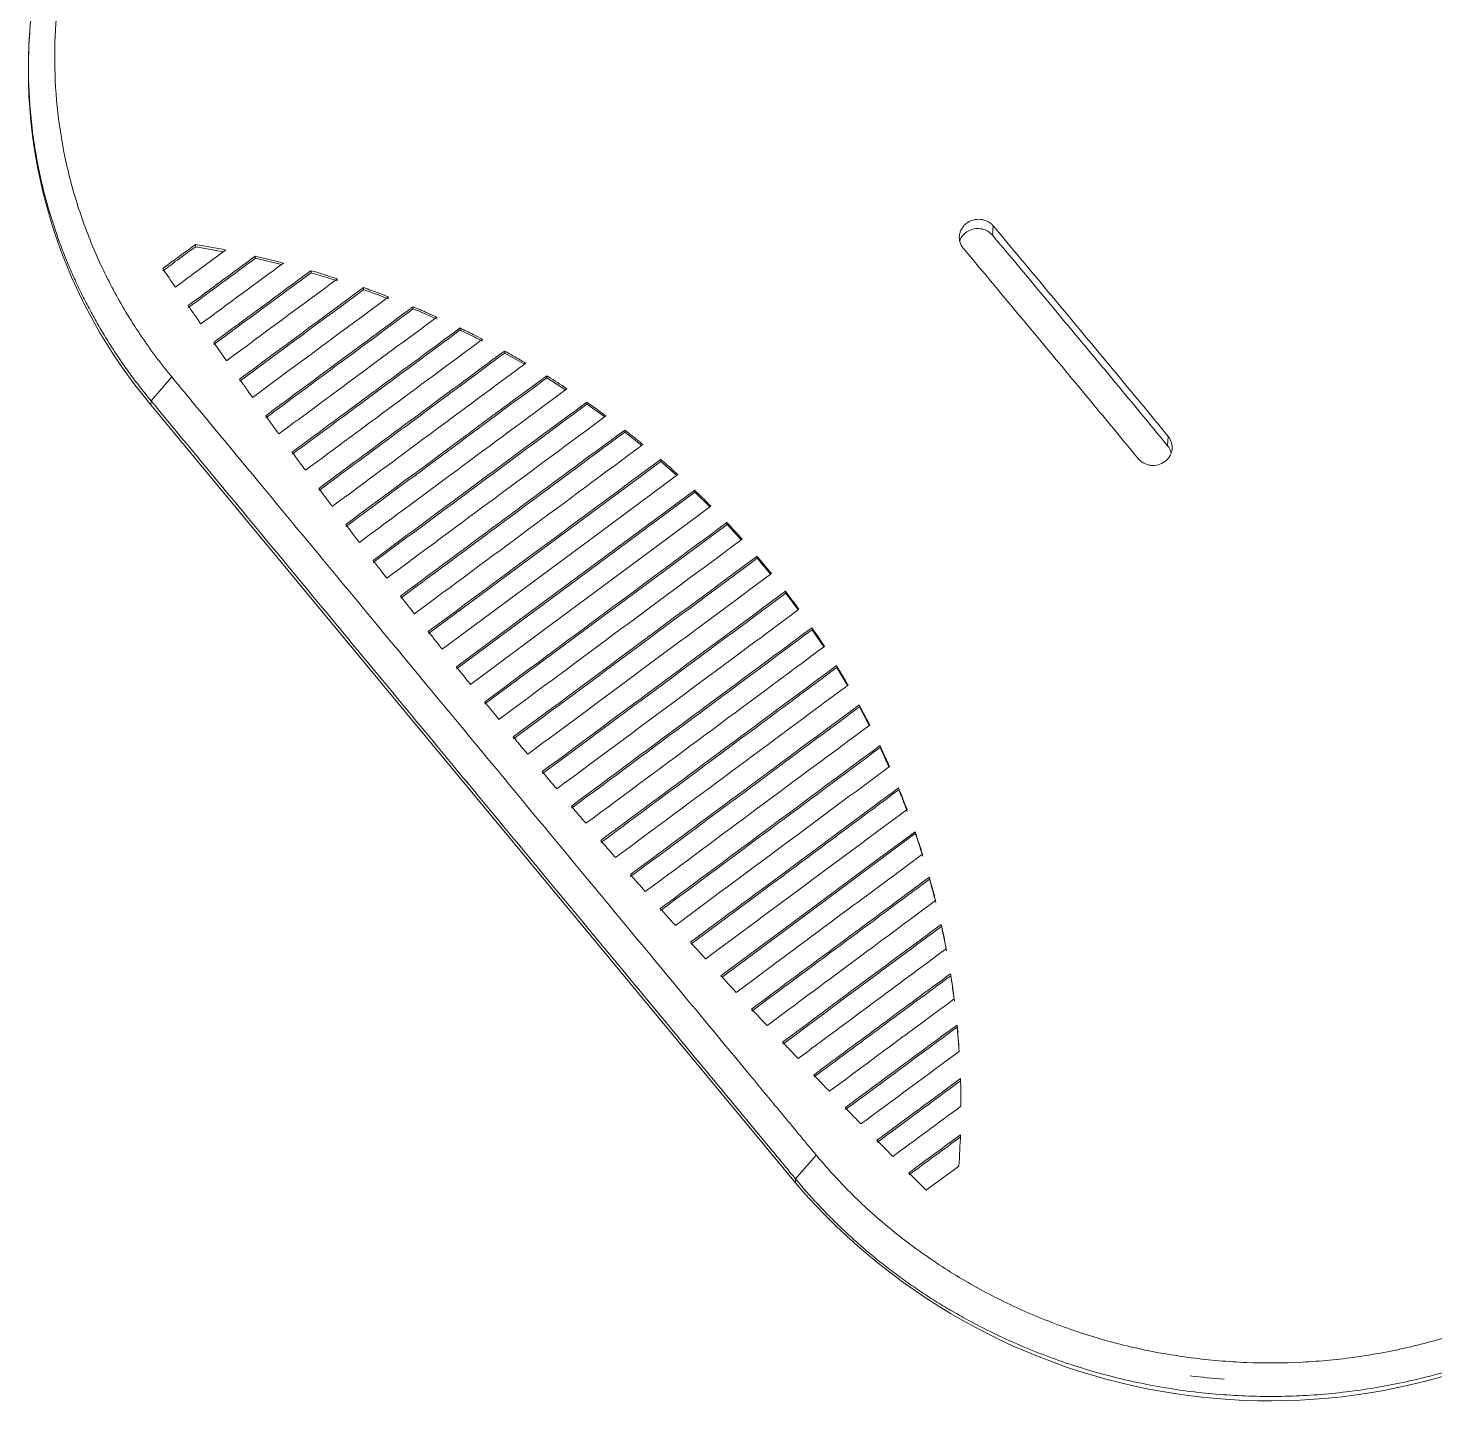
# Model space of a CAD drawing. Header units: inches. Extents: x 1848 to 4019, y 409 to 905.
# Drawn here: x 2411.6 to 2471.2, y 527.1 to 585.2 of the extents above; entities that cross this region are included whole.
import ezdxf

# ---------------------------------------------------------------- set-up
doc = ezdxf.new("R2010")
doc.units = ezdxf.units.IN

msp = doc.modelspace()

# ---------------------------------------------------------------- linework, layer by layer
at = {"color": 7, "linetype": 'Continuous', "lineweight": 15}
for p, q in [((2411.726, 585.223), (2411.713, 585.059)), ((2452.504, 576.481), (2452.535, 576.872)), ((2418.749, 575.992), (2418.738, 576.083)), ((2419.929, 575.78), (2418.749, 575.992)), ((2422.376, 575.231), (2421.274, 575.499)), ((2432.673, 571.012), (2431.839, 571.487)), ((2417.735, 570.472), (2416.858, 569.459)), ((2434.419, 569.932), (2433.627, 570.439)), ((2416.846, 569.298), (2416.858, 569.459)), ((2444.151, 536.334), (2416.846, 569.298)), ((2436.074, 568.785), (2435.323, 569.322)), ((2437.644, 567.573), (2436.932, 568.14)), ((2459.92, 567.558), (2459.95, 567.949)), ((2428.613, 559.604), (2438.456, 566.895)), ((2439.13, 566.3), (2438.456, 566.895)), ((2429.802, 558.108), (2439.897, 565.589)), ((2440.534, 564.965), (2439.897, 565.589)), ((2431.002, 556.62), (2441.258, 564.222)), ((2441.858, 563.571), (2441.258, 564.222)), ((2443.103, 562.118), (2442.54, 562.796)), ((2444.269, 560.606), (2443.742, 561.311)), ((2445.354, 559.035), (2444.864, 559.767)), ((2445.895, 558.248), (2445.907, 558.164)), ((2446.359, 557.404), (2445.907, 558.164)), ((2446.856, 556.583), (2446.867, 556.5)), ((2447.281, 555.711), (2446.867, 556.5)), ((2447.733, 554.857), (2447.744, 554.773)), ((2448.118, 553.956), (2447.744, 554.773)), ((2448.523, 553.067), (2448.534, 552.983)), ((2441.049, 545.053), (2449.234, 551.126)), ((2449.223, 551.21), (2449.234, 551.126)), ((2451.078, 542.082), (2451.01, 542.933)), ((2445.039, 537.504), (2444.164, 536.498)), ((2444.151, 536.334), (2444.164, 536.498))]:
    msp.add_line(p, q, dxfattribs=at)
at = {"color": 7, "linetype": 'Continuous', "lineweight": 15, "flags": 128}
for points in [[(2421.269, 575.588), (2421.27, 575.565), (2421.271, 575.549), (2421.272, 575.532), (2421.273, 575.516), (2421.274, 575.499)], [(2423.631, 574.975), (2423.633, 574.954), (2423.634, 574.937), (2423.635, 574.921), (2423.636, 574.904), (2423.637, 574.888)], [(2425.855, 574.258), (2425.857, 574.237), (2425.859, 574.221), (2425.86, 574.204), (2425.862, 574.188), (2425.863, 574.172)], [(2427.956, 573.446), (2427.958, 573.425), (2427.96, 573.409), (2427.962, 573.393), (2427.964, 573.377), (2427.965, 573.361)], [(2429.945, 572.548), (2429.947, 572.527), (2429.949, 572.505), (2429.952, 572.484), (2429.954, 572.463)], [(2431.829, 571.572), (2431.832, 571.551), (2431.833, 571.535), (2431.835, 571.519), (2431.837, 571.503), (2431.839, 571.487)], [(2433.617, 570.524), (2433.62, 570.503), (2433.621, 570.487), (2433.623, 570.471), (2433.625, 570.455), (2433.627, 570.439)], [(2435.313, 569.407), (2435.316, 569.386), (2435.318, 569.365), (2435.321, 569.343), (2435.323, 569.322)], [(2436.921, 568.225), (2436.924, 568.204), (2436.927, 568.183), (2436.929, 568.161), (2436.932, 568.14)], [(2438.445, 566.98), (2438.448, 566.959), (2438.45, 566.943), (2438.452, 566.927), (2438.454, 566.911), (2438.456, 566.895)], [(2429.195, 558.939), (2432.285, 561.228), (2435.866, 563.882), (2439.176, 566.334)], [(2439.887, 565.673), (2436.476, 563.146), (2432.895, 560.492), (2429.791, 558.192)], [(2439.887, 565.673), (2439.889, 565.652), (2439.891, 565.636), (2439.893, 565.62), (2439.895, 565.605), (2439.897, 565.589)], [(2430.39, 557.447), (2433.485, 559.741), (2437.067, 562.395), (2440.577, 564.997)], [(2441.248, 564.306), (2441.25, 564.285), (2441.252, 564.27), (2441.254, 564.254), (2441.256, 564.238), (2441.258, 564.222)], [(2442.529, 562.88), (2442.532, 562.859), (2442.534, 562.844), (2442.536, 562.828), (2442.538, 562.812), (2442.54, 562.796)], [(2443.731, 561.396), (2443.734, 561.375), (2443.736, 561.359), (2443.738, 561.343), (2443.74, 561.327), (2443.742, 561.311)], [(2444.853, 559.851), (2444.856, 559.83), (2444.859, 559.809), (2444.861, 559.788), (2444.864, 559.767)], [(2449.223, 551.21), (2447.684, 550.068), (2444.102, 547.41), (2440.998, 545.107)], [(2449.828, 549.284), (2449.83, 549.263), (2449.833, 549.241), (2449.836, 549.22), (2449.838, 549.199)], [(2450.332, 547.28), (2450.334, 547.259), (2450.336, 547.243), (2450.337, 547.227), (2450.339, 547.211), (2450.341, 547.195)], [(2450.727, 545.194), (2450.729, 545.173), (2450.73, 545.157), (2450.732, 545.141), (2450.733, 545.124), (2450.735, 545.108)], [(2451.004, 543.02), (2451.005, 542.998), (2451.007, 542.982), (2451.008, 542.966), (2451.009, 542.949), (2451.01, 542.933)]]:
    msp.add_lwpolyline(points, dxfattribs=at)
at = {"color": 7, "linetype": 'Continuous', "lineweight": 15}
for centre, radius, start, end in [((2433.66, 583.49), 22.003, 175.90836, 220.16529), ((2464.233, 553.548), 26.449, 220.60238, 304.45757)]:
    msp.add_arc(centre, radius, start, end, dxfattribs=at)
for points, knots in [([(2416.858, 569.459), (2416.785, 569.548), (2416.639, 569.726), (2416.424, 569.998), (2416.212, 570.272), (2416.005, 570.551), (2415.8, 570.834), (2415.6, 571.12), (2415.403, 571.41), (2415.211, 571.703), (2415.022, 572), (2414.838, 572.301), (2414.658, 572.605), (2414.482, 572.912), (2414.31, 573.223), (2414.144, 573.538), (2413.981, 573.855), (2413.824, 574.176), (2413.671, 574.501), (2413.523, 574.828), (2413.38, 575.158), (2413.242, 575.492), (2413.109, 575.829), (2412.982, 576.168), (2412.86, 576.51), (2412.743, 576.856), (2412.631, 577.204), (2412.343, 578.159), (2411.967, 579.748), (2411.68, 581.991), (2411.632, 584.257), (2411.828, 586.54), (2412.273, 588.796), (2412.956, 590.985), (2413.85, 593.053), (2414.702, 594.577), (2415.382, 595.622), (2415.815, 596.241), (2416.264, 596.839), (2416.729, 597.417), (2417.207, 597.975), (2417.697, 598.512), (2418.199, 599.028), (2418.711, 599.523), (2419.233, 599.998), (2419.763, 600.453), (2420.3, 600.888), (2420.842, 601.303), (2421.212, 601.566), (2421.396, 601.697)], [0, 0, 0, 0, 0.009201, 0.018436, 0.027703, 0.037004, 0.046339, 0.055706, 0.065107, 0.074541, 0.084009, 0.093509, 0.103043, 0.112611, 0.122211, 0.131845, 0.141512, 0.151213, 0.160946, 0.170713, 0.180514, 0.190347, 0.200214, 0.210114, 0.220047, 0.230014, 0.240014, 0.250047, 0.312064, 0.374357, 0.436928, 0.499776, 0.564229, 0.627317, 0.689038, 0.749392, 0.770111, 0.790589, 0.810828, 0.830826, 0.850584, 0.870101, 0.889379, 0.908416, 0.927213, 0.94577, 0.964087, 0.982164, 1, 1, 1, 1]), ([(2422.075, 601.334), (2421.99, 601.273), (2421.819, 601.152), (2421.564, 600.965), (2421.308, 600.772), (2421.051, 600.573), (2420.795, 600.368), (2420.538, 600.156), (2420.077, 599.766), (2419.437, 599.187), (2418.65, 598.401), (2417.901, 597.576), (2416.963, 596.431), (2415.904, 594.917), (2414.84, 593.001), (2413.984, 590.995), (2413.346, 588.919), (2412.933, 586.797), (2412.747, 584.642), (2412.792, 582.477), (2413.065, 580.327), (2413.564, 578.208), (2414.171, 576.473), (2414.762, 575.129), (2415.252, 574.154), (2415.79, 573.204), (2416.289, 572.418), (2416.721, 571.791), (2417.056, 571.332), (2417.392, 570.893), (2417.622, 570.611), (2417.735, 570.472)], [0, 0, 0, 0, 0.008615, 0.017353, 0.026213, 0.035193, 0.044294, 0.053513, 0.062851, 0.094569, 0.125611, 0.156077, 0.188405, 0.250643, 0.312897, 0.375669, 0.438076, 0.50024, 0.562763, 0.625451, 0.68765, 0.749946, 0.812746, 0.844917, 0.875123, 0.90551, 0.937338, 0.953675, 0.969569, 0.985013, 1, 1, 1, 1]), ([(2452.535, 576.872), (2452.502, 576.911), (2452.466, 576.945), (2452.388, 577.008), (2452.344, 577.036), (2452.253, 577.083), (2452.206, 577.102), (2452.106, 577.132), (2452.054, 577.142), (2451.899, 577.158), (2451.792, 577.149), (2451.591, 577.094), (2451.494, 577.048), (2451.37, 576.956), (2451.331, 576.921), (2451.262, 576.846), (2451.232, 576.806), (2451.179, 576.72), (2451.157, 576.674), (2451.123, 576.581), (2451.111, 576.533), (2451.091, 576.386), (2451.098, 576.287), (2451.152, 576.097), (2451.199, 576.009), (2451.264, 575.931)], [0, 0, 0, 0, 0.0625, 0.0625, 0.125, 0.125, 0.1875, 0.1875, 0.25, 0.25, 0.375, 0.375, 0.5, 0.5, 0.5625, 0.5625, 0.625, 0.625, 0.6875, 0.6875, 0.75, 0.75, 0.875, 0.875, 1, 1, 1, 1]), ([(2452.504, 576.481), (2452.442, 576.541), (2452.319, 576.662), (2452.064, 576.756), (2451.792, 576.77), (2451.526, 576.697), (2451.303, 576.546), (2451.159, 576.378), (2451.127, 576.259), (2451.117, 576.223)], [0, 0, 0, 0, 0.1546328, 0.3092501, 0.464272, 0.6199001, 0.7759386, 0.9320303, 1, 1, 1, 1]), ([(2459.92, 567.558), (2459.611, 567.934), (2459.303, 568.31), (2458.685, 569.06), (2458.376, 569.433), (2457.449, 570.551), (2456.831, 571.294), (2454.977, 573.522), (2453.741, 575.003), (2452.504, 576.481)], [0, 0, 0, 0, 0.125, 0.125, 0.25, 0.25, 0.5, 0.5, 1, 1, 1, 1]), ([(2459.95, 567.949), (2459.642, 568.326), (2459.333, 568.701), (2458.716, 569.451), (2458.407, 569.824), (2457.48, 570.942), (2456.862, 571.686), (2455.008, 573.913), (2453.771, 575.394), (2452.535, 576.872)], [0, 0, 0, 0, 0.125, 0.125, 0.25, 0.25, 0.5, 0.5, 1, 1, 1, 1]), ([(2418.749, 575.992), (2418.519, 575.824), (2418.056, 575.484), (2417.592, 575.144), (2417.359, 574.972)], [0, 0, 0, 0, 0.496666, 1, 1, 1, 1]), ([(2451.264, 575.931), (2452.5, 574.451), (2453.736, 572.969), (2455.59, 570.741), (2456.208, 569.998), (2457.135, 568.881), (2457.444, 568.508), (2458.062, 567.762), (2458.371, 567.387), (2458.68, 567.012)], [0, 0, 0, 0, 0.5, 0.5, 0.75, 0.75, 0.875, 0.875, 1, 1, 1, 1]), ([(2422.464, 575.296), (2422.272, 575.346), (2422.079, 575.395), (2421.681, 575.492), (2421.475, 575.54), (2421.269, 575.588)], [0.92548252, 0.92548252, 0.92548252, 0.92548252, 0.9375, 0.9375, 0.95009064, 0.95009064, 0.95009064, 0.95009064]), ([(2424.763, 574.543), (2424.64, 574.583), (2424.391, 574.662), (2424.016, 574.777), (2423.764, 574.851), (2423.637, 574.888)], [0, 0, 0, 0, 0.331113, 0.664404, 1, 1, 1, 1]), ([(2426.918, 573.865), (2426.676, 573.958), (2426.431, 574.05), (2426.075, 574.18), (2425.965, 574.219), (2425.855, 574.258)], [0.82658934, 0.82658934, 0.82658934, 0.82658934, 0.84375, 0.84375, 0.85130671, 0.85130671, 0.85130671, 0.85130671]), ([(2426.926, 573.779), (2426.81, 573.824), (2426.575, 573.913), (2426.221, 574.044), (2425.983, 574.129), (2425.863, 574.172)], [0, 0, 0, 0, 0.331021, 0.664299, 1, 1, 1, 1]), ([(2418.425, 573.495), (2418.515, 573.365), (2418.605, 573.236), (2418.768, 573.001), (2418.841, 572.895), (2418.931, 572.766), (2418.948, 572.742), (2418.964, 572.718)], [0.03739528, 0.03739528, 0.03739528, 0.03739528, 0.046875, 0.046875, 0.0546875, 0.0546875, 0.05643581, 0.05643581, 0.05643581, 0.05643581]), ([(2427.956, 573.446), (2426.915, 572.678), (2425.875, 571.908), (2423.793, 570.369), (2422.753, 569.599), (2421.712, 568.83)], [0, 0, 0, 0, 0.5, 0.5, 1, 1, 1, 1]), ([(2421.722, 568.745), (2422.763, 569.515), (2423.803, 570.284), (2425.884, 571.823), (2426.925, 572.592), (2427.965, 573.361)], [0, 0, 0, 0, 0.5, 0.5, 1, 1, 1, 1]), ([(2428.962, 573.008), (2428.928, 573.023), (2428.894, 573.039), (2428.729, 573.113), (2428.603, 573.169), (2428.425, 573.246), (2428.368, 573.271), (2428.257, 573.319), (2428.204, 573.341), (2428.086, 573.392), (2428.021, 573.419), (2427.956, 573.446)], [0.77930446, 0.77930446, 0.77930446, 0.77930446, 0.78125, 0.78125, 0.7890625, 0.7890625, 0.79296875, 0.79296875, 0.796875, 0.796875, 0.80165744, 0.80165744, 0.80165744, 0.80165744]), ([(2428.971, 572.923), (2428.838, 572.983), (2428.587, 573.096), (2428.251, 573.241), (2428.049, 573.326), (2427.965, 573.361)], [0, 0, 0, 0, 0.400759, 0.752545, 1, 1, 1, 1]), ([(2430.898, 572.07), (2430.765, 572.139), (2430.633, 572.207), (2430.315, 572.367), (2430.13, 572.458), (2429.945, 572.548)], [0.74230158, 0.74230158, 0.74230158, 0.74230158, 0.75, 0.75, 0.76064008, 0.76064008, 0.76064008, 0.76064008]), ([(2430.908, 571.985), (2430.75, 572.066), (2430.433, 572.229), (2430.114, 572.385), (2429.954, 572.463)], [0, 0, 0, 0, 0.500299, 1, 1, 1, 1]), ([(2419.509, 571.937), (2419.536, 571.899), (2419.562, 571.861), (2419.664, 571.716), (2419.739, 571.608), (2419.852, 571.448), (2419.889, 571.395), (2419.945, 571.315), (2419.964, 571.288), (2420.002, 571.235), (2420.02, 571.209), (2420.044, 571.175), (2420.049, 571.167), (2420.054, 571.16)], [0.07538121, 0.07538121, 0.07538121, 0.07538121, 0.078125, 0.078125, 0.0859375, 0.0859375, 0.08984375, 0.08984375, 0.09179688, 0.09179688, 0.09375, 0.09375, 0.09426621, 0.09426621, 0.09426621, 0.09426621]), ([(2432.734, 571.057), (2432.526, 571.179), (2432.316, 571.3), (2432.014, 571.47), (2431.922, 571.521), (2431.829, 571.572)], [0.70634024, 0.70634024, 0.70634024, 0.70634024, 0.71875, 0.71875, 0.72417445, 0.72417445, 0.72417445, 0.72417445]), ([(2417.735, 570.472), (2417.806, 570.385), (2417.948, 570.213), (2418.233, 569.869), (2418.731, 569.268), (2419.726, 568.066), (2421.716, 565.663), (2425.697, 560.855), (2431.385, 553.987), (2437.235, 546.923), (2441.299, 542.018), (2443.33, 539.565), (2444.184, 538.535), (2444.619, 538.009), (2444.864, 537.715), (2444.987, 537.567), (2445.039, 537.504)], [0, 0, 0, 0, 0.007842, 0.015659, 0.031283, 0.06253, 0.125024, 0.250013, 0.499989, 0.749966, 0.89281, 0.946377, 0.97316, 0.986555, 0.994237, 1, 1, 1, 1]), ([(2420.605, 570.38), (2420.627, 570.349), (2420.65, 570.316), (2420.714, 570.226), (2420.756, 570.167), (2420.825, 570.07), (2420.849, 570.036), (2420.886, 569.984), (2420.899, 569.966), (2420.918, 569.939), (2420.925, 569.93), (2420.935, 569.916), (2420.938, 569.911), (2420.943, 569.904), (2420.945, 569.902), (2420.947, 569.898), (2420.948, 569.897), (2420.95, 569.895), (2420.951, 569.893), (2421.02, 569.796), (2421.088, 569.701), (2421.156, 569.606)], [0.11456993, 0.11456993, 0.11456993, 0.11456993, 0.1171875, 0.1171875, 0.12109375, 0.12109375, 0.12304688, 0.12304688, 0.12402344, 0.12402344, 0.12451172, 0.12451172, 0.12475586, 0.12475586, 0.12487793, 0.12487793, 0.12493896, 0.12493896, 0.125, 0.125, 0.13170787, 0.13170787, 0.13170787, 0.13170787]), ([(2434.476, 569.974), (2434.21, 570.149), (2433.943, 570.32), (2433.655, 570.5), (2433.636, 570.512), (2433.617, 570.524)], [0.67117586, 0.67117586, 0.67117586, 0.67117586, 0.6875, 0.6875, 0.68864833, 0.68864833, 0.68864833, 0.68864833]), ([(2444.164, 536.498), (2444.083, 536.596), (2443.92, 536.792), (2443.595, 537.185), (2443.026, 537.871), (2441.888, 539.245), (2439.938, 541.599), (2436.037, 546.308), (2430.511, 552.979), (2423.685, 561.219), (2419.134, 566.713), (2416.858, 569.459)], [0, 0, 0, 0, 0.008929, 0.017857, 0.035714, 0.071429, 0.142857, 0.25, 0.5, 0.75, 1, 1, 1, 1]), ([(2437.693, 567.61), (2437.593, 567.692), (2437.492, 567.774), (2437.235, 567.98), (2437.079, 568.103), (2436.921, 568.225)], [0.60267906, 0.60267906, 0.60267906, 0.60267906, 0.609375, 0.609375, 0.61963953, 0.61963953, 0.61963953, 0.61963953]), ([(2458.68, 567.012), (2458.712, 566.972), (2458.748, 566.937), (2458.826, 566.873), (2458.87, 566.844), (2458.961, 566.796), (2459.008, 566.776), (2459.108, 566.745), (2459.16, 566.735), (2459.315, 566.717), (2459.423, 566.725), (2459.624, 566.779), (2459.72, 566.825), (2459.844, 566.916), (2459.883, 566.951), (2459.952, 567.026), (2459.982, 567.066), (2460.035, 567.153), (2460.057, 567.199), (2460.09, 567.292), (2460.102, 567.34), (2460.123, 567.489), (2460.116, 567.589), (2460.062, 567.781), (2460.015, 567.87), (2459.95, 567.949)], [0, 0, 0, 0, 0.0625, 0.0625, 0.125, 0.125, 0.1875, 0.1875, 0.25, 0.25, 0.375, 0.375, 0.5, 0.5, 0.5625, 0.5625, 0.625, 0.625, 0.6875, 0.6875, 0.75, 0.75, 0.875, 0.875, 1, 1, 1, 1]), ([(2460.067, 567.26), (2460.04, 567.341), (2460.005, 567.448), (2459.936, 567.537), (2459.92, 567.558)], [0, 0, 0, 0, 0.760415, 1, 1, 1, 1]), ([(2422.831, 567.287), (2422.835, 567.282), (2422.839, 567.277), (2423.027, 567.019), (2423.211, 566.768), (2423.395, 566.519)], [0.18713565, 0.18713565, 0.18713565, 0.18713565, 0.1875, 0.1875, 0.20602893, 0.20602893, 0.20602893, 0.20602893]), ([(2423.962, 565.751), (2424.051, 565.631), (2424.14, 565.512), (2424.304, 565.291), (2424.38, 565.19), (2424.481, 565.055), (2424.506, 565.021), (2424.531, 564.987)], [0.22527153, 0.22527153, 0.22527153, 0.22527153, 0.234375, 0.234375, 0.2421875, 0.2421875, 0.24480451, 0.24480451, 0.24480451, 0.24480451]), ([(2440.577, 564.997), (2440.421, 565.154), (2440.264, 565.309), (2440.032, 565.534), (2439.96, 565.603), (2439.887, 565.673)], [0.53535791, 0.53535791, 0.53535791, 0.53535791, 0.546875, 0.546875, 0.55212834, 0.55212834, 0.55212834, 0.55212834]), ([(2426.259, 562.704), (2426.378, 562.548), (2426.497, 562.393), (2426.691, 562.141), (2426.766, 562.044), (2426.84, 561.947)], [0.30097733, 0.30097733, 0.30097733, 0.30097733, 0.3125, 0.3125, 0.31975889, 0.31975889, 0.31975889, 0.31975889]), ([(2443.14, 562.145), (2443.132, 562.154), (2443.125, 562.163), (2442.932, 562.402), (2442.742, 562.63), (2442.543, 562.864), (2442.536, 562.872), (2442.529, 562.88)], [0.46814066, 0.46814066, 0.46814066, 0.46814066, 0.46875, 0.46875, 0.484375, 0.484375, 0.48496008, 0.48496008, 0.48496008, 0.48496008]), ([(2427.425, 561.192), (2427.477, 561.125), (2427.529, 561.058), (2427.725, 560.807), (2427.869, 560.622), (2428.012, 560.439)], [0.33869204, 0.33869204, 0.33869204, 0.33869204, 0.34375, 0.34375, 0.35776821, 0.35776821, 0.35776821, 0.35776821]), ([(2444.302, 560.631), (2444.266, 560.68), (2444.231, 560.728), (2444.043, 560.985), (2443.888, 561.191), (2443.731, 561.396)], [0.43427854, 0.43427854, 0.43427854, 0.43427854, 0.4375, 0.4375, 0.45124504, 0.45124504, 0.45124504, 0.45124504]), ([(2445.384, 559.057), (2445.323, 559.152), (2445.261, 559.246), (2445.085, 559.511), (2444.97, 559.682), (2444.853, 559.851)], [0.40017972, 0.40017972, 0.40017972, 0.40017972, 0.40625, 0.40625, 0.41726201, 0.41726201, 0.41726201, 0.41726201]), ([(2446.386, 557.423), (2446.3, 557.573), (2446.212, 557.722), (2446.048, 557.996), (2445.972, 558.122), (2445.895, 558.248)], [0.36564461, 0.36564461, 0.36564461, 0.36564461, 0.375, 0.375, 0.38296302, 0.38296302, 0.38296302, 0.38296302]), ([(2430.992, 556.705), (2431.17, 556.486), (2431.348, 556.267), (2431.55, 556.021), (2431.573, 555.992), (2431.596, 555.964)], [0.4520491, 0.4520491, 0.4520491, 0.4520491, 0.46875, 0.46875, 0.47092919, 0.47092919, 0.47092919, 0.47092919]), ([(2447.305, 555.729), (2447.196, 555.942), (2447.086, 556.154), (2446.934, 556.439), (2446.895, 556.511), (2446.856, 556.583)], [0.33065316, 0.33065316, 0.33065316, 0.33065316, 0.34375, 0.34375, 0.34822552, 0.34822552, 0.34822552, 0.34822552]), ([(2432.203, 555.225), (2432.228, 555.196), (2432.253, 555.166), (2432.319, 555.086), (2432.36, 555.035), (2432.444, 554.934), (2432.485, 554.884), (2432.623, 554.719), (2432.718, 554.604), (2432.814, 554.489)], [0.48988874, 0.48988874, 0.48988874, 0.48988874, 0.4921875, 0.4921875, 0.49609375, 0.49609375, 0.5, 0.5, 0.50886223, 0.50886223, 0.50886223, 0.50886223]), ([(2448.138, 553.971), (2448.124, 554.003), (2448.11, 554.035), (2447.981, 554.325), (2447.863, 554.582), (2447.738, 554.845), (2447.735, 554.851), (2447.733, 554.857)], [0.29495613, 0.29495613, 0.29495613, 0.29495613, 0.296875, 0.296875, 0.3125, 0.3125, 0.31287336, 0.31287336, 0.31287336, 0.31287336]), ([(2448.895, 552.064), (2448.836, 552.218), (2448.719, 552.525), (2448.596, 552.83), (2448.534, 552.983)], [0, 0, 0, 0, 0.499549, 1, 1, 1, 1]), ([(2435.906, 550.838), (2435.977, 550.756), (2436.048, 550.674), (2436.205, 550.492), (2436.292, 550.392), (2436.422, 550.242), (2436.465, 550.192), (2436.517, 550.133), (2436.525, 550.123), (2436.533, 550.114)], [0.60298969, 0.60298969, 0.60298969, 0.60298969, 0.609375, 0.609375, 0.6171875, 0.6171875, 0.62109375, 0.62109375, 0.62182703, 0.62182703, 0.62182703, 0.62182703]), ([(2449.548, 550.173), (2449.519, 550.265), (2449.454, 550.471), (2449.349, 550.789), (2449.272, 551.014), (2449.234, 551.126)], [0, 0, 0, 0, 0.289078, 0.644545, 1, 1, 1, 1]), ([(2449.828, 549.284), (2448.573, 548.353), (2447.318, 547.421), (2444.809, 545.559), (2443.554, 544.628), (2442.299, 543.697)], [0, 0, 0, 0, 0.5, 0.5, 1, 1, 1, 1]), ([(2442.31, 543.613), (2443.565, 544.544), (2444.819, 545.475), (2447.329, 547.337), (2448.584, 548.269), (2449.838, 549.199)], [0, 0, 0, 0, 0.5, 0.5, 1, 1, 1, 1]), ([(2450.092, 548.294), (2450.075, 548.362), (2450.058, 548.431), (2449.972, 548.763), (2449.901, 549.025), (2449.828, 549.284)], [0.18365929, 0.18365929, 0.18365929, 0.18365929, 0.1875, 0.1875, 0.20242067, 0.20242067, 0.20242067, 0.20242067]), ([(2450.102, 548.209), (2450.06, 548.375), (2449.976, 548.707), (2449.884, 549.036), (2449.838, 549.199)], [0, 0, 0, 0, 0.50256, 1, 1, 1, 1]), ([(2442.952, 542.996), (2444.142, 543.879), (2445.332, 544.762), (2447.712, 546.529), (2448.902, 547.412), (2450.092, 548.294)], [0, 0, 0, 0, 0.5, 0.5, 1, 1, 1, 1]), ([(2438.43, 547.955), (2438.528, 547.845), (2438.626, 547.736), (2438.838, 547.497), (2438.953, 547.369), (2439.068, 547.24)], [0.67884447, 0.67884447, 0.67884447, 0.67884447, 0.6875, 0.6875, 0.69763368, 0.69763368, 0.69763368, 0.69763368]), ([(2450.332, 547.28), (2449.211, 546.451), (2448.091, 545.62), (2445.851, 543.958), (2444.73, 543.126), (2443.61, 542.295)], [0, 0, 0, 0, 0.5, 0.5, 1, 1, 1, 1]), ([(2443.621, 542.211), (2444.741, 543.042), (2445.861, 543.873), (2448.101, 545.535), (2449.221, 546.366), (2450.341, 547.195)], [0, 0, 0, 0, 0.5, 0.5, 1, 1, 1, 1]), ([(2450.543, 546.25), (2450.508, 546.432), (2450.473, 546.613), (2450.402, 546.956), (2450.367, 547.119), (2450.332, 547.28)], [0.14665194, 0.14665194, 0.14665194, 0.14665194, 0.15625, 0.15625, 0.16501805, 0.16501805, 0.16501805, 0.16501805]), ([(2450.552, 546.165), (2450.533, 546.262), (2450.496, 546.455), (2450.441, 546.724), (2450.39, 546.97), (2450.357, 547.12), (2450.341, 547.195)], [0, 0, 0, 0, 0.281778, 0.562156, 0.781715, 1, 1, 1, 1]), ([(2439.709, 546.527), (2439.736, 546.497), (2439.763, 546.467), (2439.969, 546.238), (2440.149, 546.04), (2440.336, 545.834), (2440.344, 545.825), (2440.352, 545.817)], [0.7163817, 0.7163817, 0.7163817, 0.7163817, 0.71875, 0.71875, 0.734375, 0.734375, 0.73504453, 0.73504453, 0.73504453, 0.73504453]), ([(2444.268, 541.599), (2445.314, 542.375), (2446.36, 543.151), (2448.451, 544.703), (2449.497, 545.477), (2450.543, 546.25)], [0, 0, 0, 0, 0.5, 0.5, 1, 1, 1, 1]), ([(2450.727, 545.194), (2449.761, 544.481), (2448.795, 543.767), (2446.863, 542.336), (2445.898, 541.619), (2444.932, 540.902)], [0, 0, 0, 0, 0.5, 0.5, 1, 1, 1, 1]), ([(2444.943, 540.818), (2445.908, 541.535), (2446.873, 542.251), (2448.804, 543.681), (2449.769, 544.395), (2450.735, 545.108)], [0, 0, 0, 0, 0.5, 0.5, 1, 1, 1, 1]), ([(2450.88, 544.122), (2450.843, 544.418), (2450.801, 544.712), (2450.747, 545.066), (2450.737, 545.13), (2450.727, 545.194)], [0.11013934, 0.11013934, 0.11013934, 0.11013934, 0.125, 0.125, 0.1282969, 0.1282969, 0.1282969, 0.1282969]), ([(2450.888, 544.035), (2450.872, 544.155), (2450.841, 544.395), (2450.79, 544.753), (2450.753, 544.99), (2450.735, 545.108)], [0, 0, 0, 0, 0.335847, 0.669146, 1, 1, 1, 1]), ([(2443.61, 542.295), (2443.772, 542.123), (2443.936, 541.95), (2444.156, 541.717), (2444.212, 541.658), (2444.268, 541.599)], [0.82949468, 0.82949468, 0.82949468, 0.82949468, 0.84375, 0.84375, 0.84854562, 0.84854562, 0.84854562, 0.84854562]), ([(2444.932, 540.902), (2445.024, 540.806), (2445.116, 540.71), (2445.303, 540.515), (2445.397, 540.417), (2445.516, 540.294), (2445.54, 540.269), (2445.574, 540.233), (2445.584, 540.222), (2445.595, 540.211)], [0.86729752, 0.86729752, 0.86729752, 0.86729752, 0.875, 0.875, 0.8828125, 0.8828125, 0.88476562, 0.88476562, 0.88562971, 0.88562971, 0.88562971, 0.88562971]), ([(2446.264, 539.518), (2446.28, 539.502), (2446.296, 539.486), (2446.516, 539.258), (2446.723, 539.045), (2446.932, 538.829)], [0.90491209, 0.90491209, 0.90491209, 0.90491209, 0.90625, 0.90625, 0.92370315, 0.92370315, 0.92370315, 0.92370315]), ([(2447.607, 538.137), (2447.621, 538.123), (2447.635, 538.108), (2447.672, 538.071), (2447.694, 538.048), (2447.808, 537.932), (2447.899, 537.839), (2448.087, 537.647), (2448.183, 537.549), (2448.28, 537.451)], [0.94220645, 0.94220645, 0.94220645, 0.94220645, 0.94335938, 0.94335938, 0.9453125, 0.9453125, 0.953125, 0.953125, 0.96128836, 0.96128836, 0.96128836, 0.96128836]), ([(2445.039, 537.504), (2445.106, 537.425), (2445.239, 537.265), (2445.446, 537.027), (2445.658, 536.789), (2445.877, 536.55), (2446.103, 536.31), (2446.335, 536.071), (2446.764, 535.641), (2447.4, 535.043), (2448.262, 534.307), (2449.167, 533.606), (2450.42, 532.726), (2452.077, 531.731), (2454.169, 530.724), (2456.357, 529.909), (2458.618, 529.295), (2460.927, 528.887), (2463.268, 528.688), (2465.617, 528.701), (2467.948, 528.926), (2470.242, 529.359), (2472.118, 529.896), (2473.569, 530.424), (2474.622, 530.864), (2475.647, 531.347), (2476.495, 531.798), (2477.17, 532.188), (2477.664, 532.491), (2478.137, 532.795), (2478.441, 533.004), (2478.59, 533.106)], [0, 0, 0, 0, 0.008615, 0.017353, 0.026213, 0.035193, 0.044294, 0.053513, 0.062851, 0.094569, 0.125611, 0.156077, 0.188405, 0.250643, 0.312897, 0.375669, 0.438076, 0.50024, 0.562763, 0.625451, 0.68765, 0.749946, 0.812746, 0.844917, 0.875123, 0.90551, 0.937338, 0.953675, 0.969569, 0.985013, 1, 1, 1, 1]), ([(2479.21, 531.9), (2479.115, 531.834), (2478.923, 531.701), (2478.631, 531.507), (2478.335, 531.315), (2478.035, 531.127), (2477.731, 530.942), (2477.423, 530.761), (2477.11, 530.583), (2476.794, 530.41), (2476.474, 530.239), (2476.15, 530.073), (2475.822, 529.911), (2475.49, 529.753), (2475.155, 529.599), (2474.815, 529.449), (2474.472, 529.303), (2474.126, 529.162), (2473.776, 529.025), (2473.422, 528.893), (2473.065, 528.765), (2472.705, 528.642), (2472.341, 528.524), (2471.974, 528.411), (2471.604, 528.303), (2471.23, 528.199), (2470.854, 528.101), (2469.82, 527.847), (2468.1, 527.521), (2465.669, 527.285), (2463.21, 527.269), (2460.73, 527.48), (2458.275, 527.918), (2455.891, 528.576), (2453.636, 529.427), (2451.97, 530.233), (2450.829, 530.873), (2450.152, 531.28), (2449.496, 531.702), (2448.864, 532.138), (2448.253, 532.586), (2447.664, 533.045), (2447.098, 533.515), (2446.554, 533.994), (2446.033, 534.481), (2445.533, 534.975), (2445.055, 535.476), (2444.598, 535.982), (2444.308, 536.327), (2444.164, 536.498)], [0, 0, 0, 0, 0.009201, 0.018436, 0.027703, 0.037004, 0.046339, 0.055706, 0.065107, 0.074541, 0.084009, 0.093509, 0.103043, 0.112611, 0.122211, 0.131845, 0.141512, 0.151213, 0.160946, 0.170713, 0.180514, 0.190347, 0.200214, 0.210114, 0.220047, 0.230014, 0.240014, 0.250047, 0.312064, 0.374357, 0.436928, 0.499776, 0.564229, 0.627317, 0.689038, 0.749392, 0.770111, 0.790589, 0.810828, 0.830826, 0.850584, 0.870101, 0.889379, 0.908416, 0.927213, 0.94577, 0.964087, 0.982164, 1, 1, 1, 1])]:
    msp.add_open_spline(points, degree=3, knots=knots, dxfattribs=at)
for points in [[(2418.738, 576.083), (2418.281, 575.747), (2417.818, 575.407), (2417.348, 575.062)], [(2417.885, 574.278), (2418.598, 574.803), (2419.312, 575.327), (2420.025, 575.851)], [(2420.025, 575.851), (2419.602, 575.934), (2419.173, 576.011), (2418.738, 576.083)], [(2421.269, 575.588), (2420.321, 574.891), (2419.373, 574.193), (2418.425, 573.495)], [(2418.434, 573.41), (2419.381, 574.107), (2420.327, 574.803), (2421.274, 575.499)], [(2418.964, 572.718), (2420.131, 573.579), (2421.297, 574.438), (2422.464, 575.296)], [(2417.348, 575.062), (2417.528, 574.798), (2417.707, 574.537), (2417.885, 574.278)], [(2423.631, 574.975), (2422.257, 573.964), (2420.883, 572.951), (2419.509, 571.937)], [(2419.519, 571.852), (2420.892, 572.865), (2422.264, 573.877), (2423.637, 574.888)], [(2420.054, 571.16), (2421.621, 572.319), (2423.189, 573.476), (2424.756, 574.63)], [(2424.756, 574.63), (2424.387, 574.75), (2424.012, 574.865), (2423.631, 574.975)], [(2425.855, 574.258), (2424.105, 572.968), (2422.355, 571.674), (2420.605, 570.38)], [(2420.615, 570.295), (2422.364, 571.589), (2424.113, 572.882), (2425.863, 574.172)], [(2421.156, 569.606), (2423.076, 571.026), (2424.997, 572.447), (2426.918, 573.865)], [(2422.269, 568.059), (2424.5, 569.709), (2426.731, 571.359), (2428.962, 573.008)], [(2429.945, 572.548), (2427.573, 570.795), (2425.202, 569.041), (2422.831, 567.287)], [(2422.842, 567.202), (2425.212, 568.956), (2427.583, 570.71), (2429.954, 572.463)], [(2423.395, 566.519), (2425.896, 568.37), (2428.397, 570.221), (2430.898, 572.07)], [(2431.829, 571.572), (2429.207, 569.633), (2426.584, 567.692), (2423.962, 565.751)], [(2423.972, 565.667), (2426.595, 567.607), (2429.217, 569.548), (2431.839, 571.487)], [(2424.531, 564.987), (2427.266, 567.011), (2430, 569.035), (2432.734, 571.057)], [(2433.617, 570.524), (2430.78, 568.425), (2427.942, 566.324), (2425.105, 564.224)], [(2425.115, 564.139), (2427.952, 566.24), (2430.79, 568.34), (2433.627, 570.439)], [(2425.68, 563.463), (2428.612, 565.634), (2431.544, 567.805), (2434.476, 569.974)], [(2435.313, 569.407), (2432.295, 567.173), (2429.277, 564.939), (2426.259, 562.704)], [(2426.27, 562.619), (2429.287, 564.854), (2432.305, 567.089), (2435.323, 569.322)], [(2436.128, 568.824), (2435.859, 569.022), (2435.588, 569.216), (2435.313, 569.407)], [(2421.712, 568.83), (2421.898, 568.571), (2422.084, 568.314), (2422.269, 568.059)], [(2426.84, 561.947), (2429.936, 564.24), (2433.032, 566.533), (2436.128, 568.824)], [(2436.921, 568.225), (2433.756, 565.881), (2430.59, 563.537), (2427.425, 561.192)], [(2427.436, 561.108), (2430.601, 563.452), (2433.766, 565.797), (2436.932, 568.14)], [(2428.012, 560.439), (2431.239, 562.83), (2434.466, 565.22), (2437.693, 567.61)], [(2438.445, 566.98), (2435.164, 564.549), (2431.883, 562.119), (2428.602, 559.688)], [(2439.176, 566.334), (2438.936, 566.552), (2438.692, 566.767), (2438.445, 566.98)], [(2425.105, 564.224), (2425.296, 563.969), (2425.488, 563.716), (2425.68, 563.463)], [(2441.248, 564.307), (2437.829, 561.772), (2434.41, 559.238), (2430.992, 556.705)], [(2441.898, 563.601), (2441.685, 563.838), (2441.468, 564.074), (2441.248, 564.306)], [(2431.596, 555.964), (2435.03, 558.509), (2438.464, 561.055), (2441.898, 563.601)], [(2442.529, 562.881), (2439.087, 560.328), (2435.645, 557.777), (2432.203, 555.225)], [(2432.214, 555.141), (2435.656, 557.692), (2439.098, 560.244), (2442.54, 562.796)], [(2432.814, 554.489), (2436.256, 557.041), (2439.698, 559.593), (2443.14, 562.145)], [(2443.731, 561.396), (2440.296, 558.848), (2436.861, 556.301), (2433.427, 553.754)], [(2433.437, 553.67), (2436.872, 556.217), (2440.307, 558.764), (2443.742, 561.311)], [(2434.042, 553.022), (2437.462, 555.558), (2440.882, 558.094), (2444.302, 560.631)], [(2428.602, 559.688), (2428.8, 559.438), (2428.997, 559.188), (2429.195, 558.939)], [(2444.853, 559.851), (2441.456, 557.331), (2438.058, 554.811), (2434.661, 552.292)], [(2434.672, 552.208), (2438.069, 554.727), (2441.467, 557.247), (2444.864, 559.767)], [(2435.282, 551.564), (2438.65, 554.061), (2442.017, 556.559), (2445.384, 559.057)], [(2429.791, 558.192), (2429.991, 557.943), (2430.19, 557.695), (2430.39, 557.447)], [(2445.895, 558.248), (2442.566, 555.777), (2439.236, 553.307), (2435.906, 550.838)], [(2435.917, 550.753), (2439.247, 553.223), (2442.577, 555.693), (2445.907, 558.164)], [(2436.533, 550.114), (2439.817, 552.55), (2443.102, 554.986), (2446.386, 557.423)], [(2446.856, 556.583), (2443.625, 554.186), (2440.394, 551.789), (2437.163, 549.392)], [(2437.174, 549.308), (2440.405, 551.705), (2443.636, 554.102), (2446.867, 556.5)], [(2437.795, 548.673), (2440.965, 551.024), (2444.135, 553.376), (2447.305, 555.729)], [(2447.733, 554.857), (2444.632, 552.556), (2441.531, 550.255), (2438.43, 547.955)], [(2438.441, 547.871), (2441.542, 550.171), (2444.643, 552.472), (2447.744, 554.773)], [(2433.427, 553.754), (2433.631, 553.51), (2433.836, 553.266), (2434.042, 553.022)], [(2439.068, 547.24), (2442.091, 549.483), (2445.115, 551.727), (2448.138, 553.971)], [(2448.523, 553.067), (2445.585, 550.887), (2442.647, 548.707), (2439.709, 546.527)], [(2448.884, 552.148), (2448.768, 552.455), (2448.648, 552.762), (2448.523, 553.067)], [(2439.72, 546.443), (2442.658, 548.623), (2445.596, 550.803), (2448.534, 552.983)], [(2434.661, 552.292), (2434.867, 552.049), (2435.075, 551.806), (2435.282, 551.564)], [(2440.352, 545.817), (2443.196, 547.927), (2446.04, 550.037), (2448.884, 552.148)], [(2449.537, 550.257), (2449.437, 550.576), (2449.332, 550.894), (2449.223, 551.21)], [(2441.646, 544.402), (2444.277, 546.354), (2446.907, 548.306), (2449.537, 550.257)], [(2437.163, 549.392), (2437.372, 549.153), (2437.583, 548.913), (2437.795, 548.673)], [(2440.998, 545.107), (2441.213, 544.873), (2441.429, 544.638), (2441.646, 544.402)], [(2445.595, 540.211), (2447.356, 541.518), (2449.118, 542.822), (2450.88, 544.122)], [(2442.299, 543.697), (2442.515, 543.464), (2442.733, 543.23), (2442.952, 542.996)], [(2451.004, 543.02), (2449.424, 541.856), (2447.844, 540.688), (2446.264, 539.518)], [(2446.275, 539.434), (2447.853, 540.603), (2449.432, 541.77), (2451.01, 542.933)], [(2451.094, 541.901), (2451.069, 542.279), (2451.039, 542.651), (2451.004, 543.02)], [(2446.932, 538.829), (2448.319, 539.856), (2449.706, 540.88), (2451.094, 541.901)], [(2451.149, 540.749), (2449.968, 539.88), (2448.788, 539.009), (2447.607, 538.137)], [(2447.617, 538.052), (2448.796, 538.923), (2449.975, 539.793), (2451.155, 540.661)], [(2451.168, 539.579), (2451.168, 539.973), (2451.162, 540.363), (2451.149, 540.749)], [(2448.28, 537.451), (2449.242, 538.161), (2450.205, 538.87), (2451.168, 539.579)], [(2451.147, 538.37), (2450.418, 537.834), (2449.689, 537.297), (2448.96, 536.76)], [(2448.969, 536.675), (2449.697, 537.211), (2450.424, 537.746), (2451.152, 538.281)], [(2451.078, 537.046), (2451.109, 537.493), (2451.132, 537.934), (2451.147, 538.37)], [(2449.688, 536.025), (2450.155, 536.369), (2450.619, 536.709), (2451.078, 537.046)], [(2448.96, 536.76), (2449.2, 536.517), (2449.442, 536.272), (2449.688, 536.025)], [(2460.884, 528.159), (2461.36, 528.098), (2461.839, 528.049), (2462.322, 528.014)], [(2462.322, 528.014), (2461.841, 528.049), (2461.361, 528.098), (2460.884, 528.159)]]:
    msp.add_open_spline(points, degree=3, dxfattribs=at)

doc.saveas('drawing.dxf')
